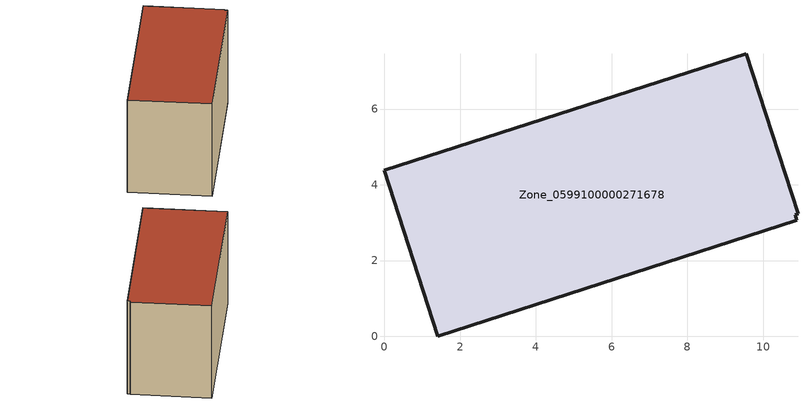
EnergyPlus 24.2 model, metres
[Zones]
Zone_0599100000271678
 floor ground (C_G): 10.92,3.24 10.85,3.21 10.89,3.06 1.41,0 0,4.38 9.56,7.46 z3.73
 wall outside (C_F): 10.92,3.24 9.56,7.46 0,4.38 1.41,0 10.89,3.06 10.85,3.21 10.92,3.24 z3.73:9.54
 roof outside (C_R): 10.85,3.21 10.92,3.24 9.56,7.46 0,4.38 1.41,0 10.89,3.06 z9.54
[BUILDING]
Pand.0599100000271678: North Axis=0; Terrain=City; Loads Convergence Tolerance Value=0.04; Temperature Convergence Tolerance Value=0.4; Solar Distribution=FullExterior; Maximum Number of Warmup Days=25; Minimum Number of Warmup Days=1
[Site:Location]
Rotterdam.The.Hague.AP_ZH_NLD Design_Conditions: Latitude=51.96; Longitude=4.45; Time Zone=1; Elevation=-4.5
[SITE:GROUNDTEMPERATURE:BUILDINGSURFACE]
18, 18, 18, 18, 18, 18, 18, 18, 18, 18, 18, 18
[MATERIAL] Thermal Absorptance=0.9; Solar Absorptance=0.7; Visible Absorptance=0.7
Name | Roughness | Thickness | Conductivity | Density | Specific Heat
G.TI.1946-1964 | MediumSmooth | 0.15 | 1 | 540 | 1210
F.TI.1946-1964 | Rough | 0.3 | 0.857143 | 1920 | 840
R.TI.1946-1964 | MediumRough | 0.2 | 0.277778 | 1500 | 1000
[CONSTRUCTION]
C_G: G.TI.1946-1964
C_F: F.TI.1946-1964
C_R: R.TI.1946-1964
[ZONE]
Zone_0599100000271678: Type=1; Multiplier=1; Ceiling Height=Autocalculate; Volume=Autocalculate; Floor Area=autocalculate; Part of Total Floor Area=Yes
[ZONEINFILTRATION:DESIGNFLOWRATE]
Infil_Zone_0599100000271678: Zone or ZoneList or Space or SpaceList=Zone_0599100000271678; Schedule=AlwaysOn; Design Flow Rate Calculation Method=Flow/Area; Flow Rate per Floor Area=0.003; Constant Term Coefficient=1; Temperature Term Coefficient=0; Velocity Term Coefficient=0; Velocity Squared Term Coefficient=0
[HVACTEMPLATE:ZONE:IDEALLOADSAIRSYSTEM]
Zone_0599100000271678: Maximum Heating Supply Air Temperature=50; Minimum Cooling Supply Air Temperature=13; Maximum Heating Supply Air Humidity Ratio=0.0156; Minimum Cooling Supply Air Humidity Ratio=0.0077; Heating Limit=NoLimit; Cooling Limit=NoLimit; Dehumidification Control Type=ConstantSensibleHeatRatio; Cooling Sensible Heat Ratio=0.7; Dehumidification Setpoint=60; Humidification Control Type=None; Humidification Setpoint=30; Outdoor Air Method=None; Outdoor Air Flow Rate per Person=0.00944; Outdoor Air Flow Rate per Zone Floor Area=0; Outdoor Air Flow Rate per Zone=0; Demand Controlled Ventilation Type=None; Outdoor Air Economizer Type=NoEconomizer; Heat Recovery Type=None; Sensible Heat Recovery Effectiveness=0.7; Latent Heat Recovery Effectiveness=0.65
[ZONECONTROL:THERMOSTAT]
ThermostatControl_Zone_0599100000271678: Zone or ZoneList=Zone_0599100000271678; Control Type Schedule=DualSetpointControlType; Control 1=Thermostat_Zone_0599100000271678; Temperature Difference Between Cutout And Setpoint=0
[THERMOSTATSETPOINT:DUALSETPOINT]
Thermostat_Zone_0599100000271678: Heating Setpoint Temperature Schedule=HeatingSetpoint_Zone_0599100000271678; Cooling Setpoint Temperature Schedule=CoolingSetpoint_Zone_0599100000271678
[SCHEDULE:COMPACT]
HeatingSetpoint_Zone_0599100000271678: Through: 12/31, For: AllDays, Until: 24:00, 21
CoolingSetpoint_Zone_0599100000271678: Through: 12/31, For: AllDays, Until: 24:00, 24
DualSetpointControlType: Through: 12/31, For: AllDays, Until: 24:00, 4
AlwaysOn: Through: 12/31, For: AllDays, Until: 24:00, 1
